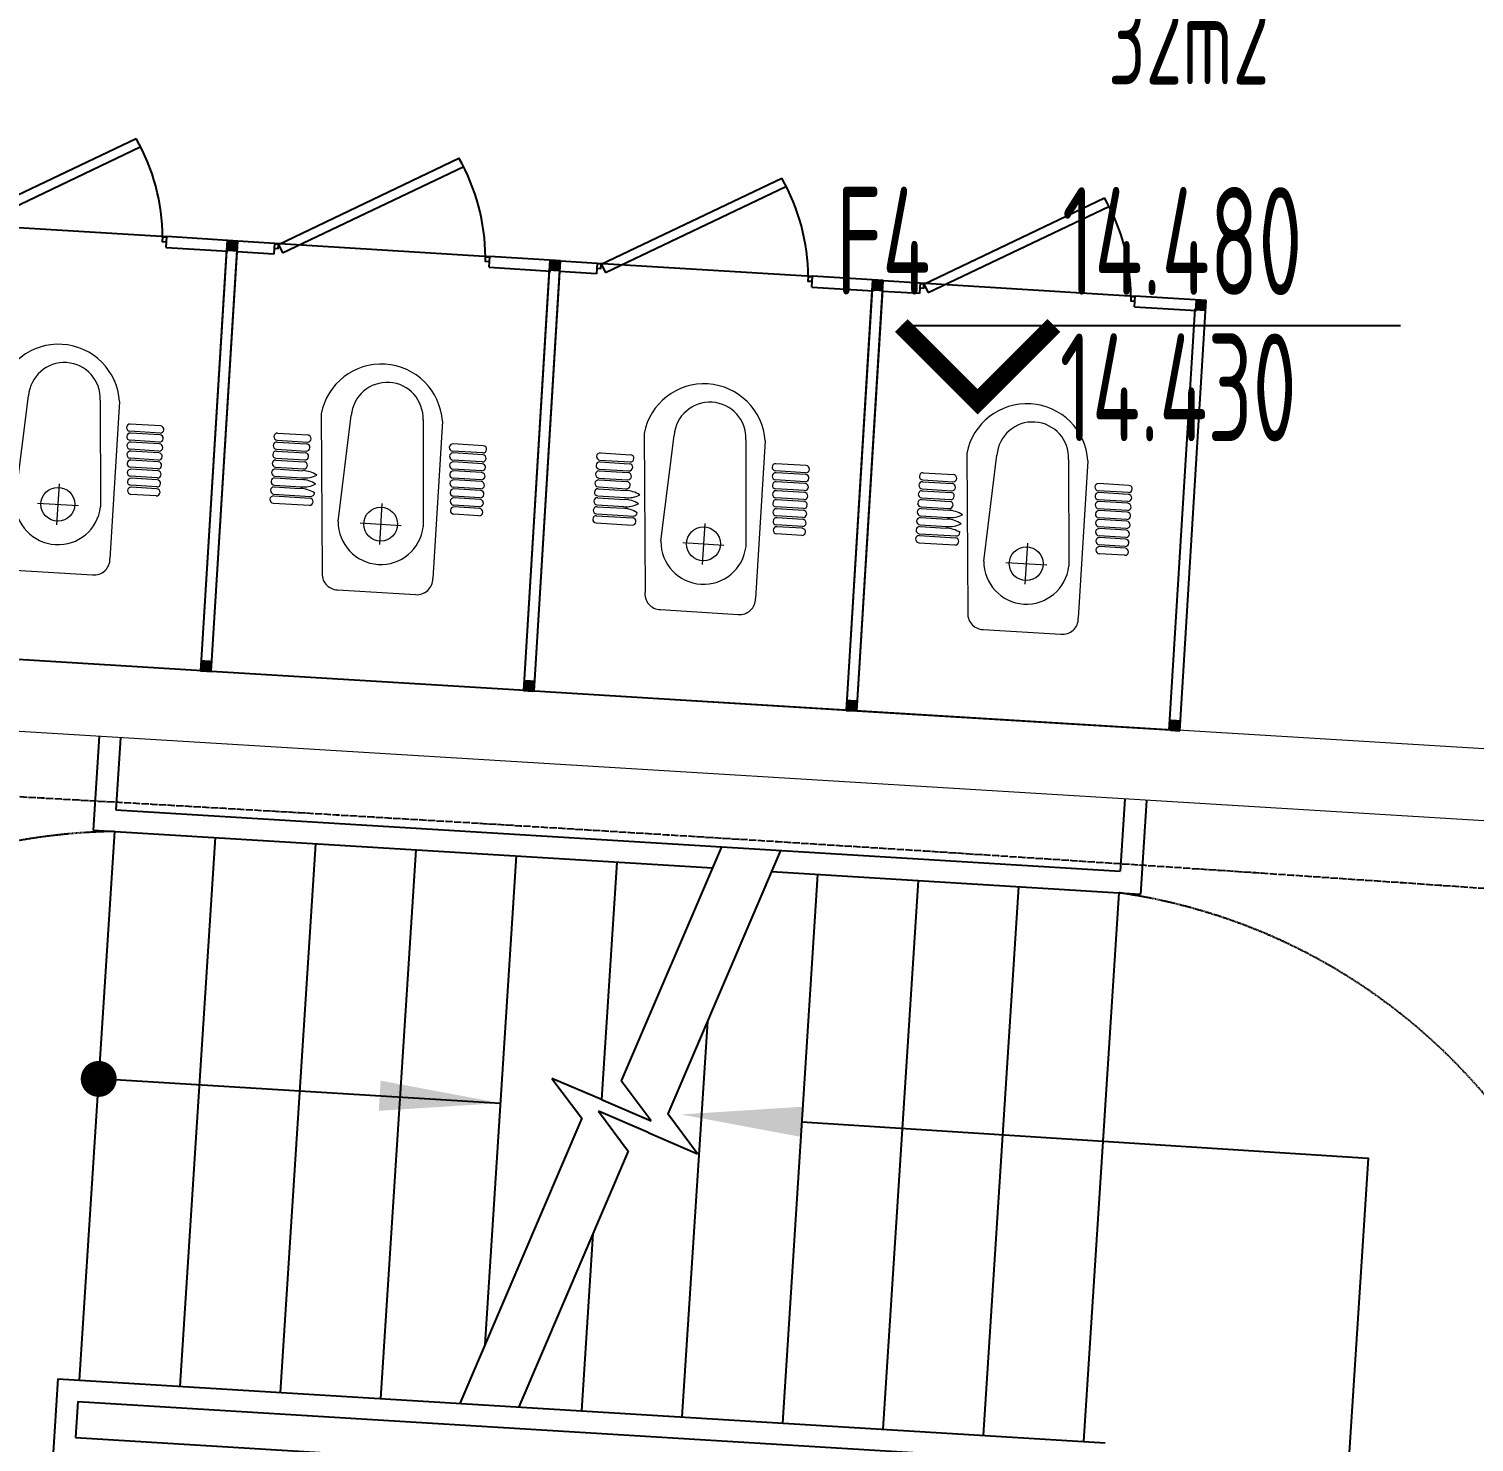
# Model space of a CAD drawing. Header units: millimetres. Extents: x 11677979 to 24947533, y -12764720 to -6308891.
# Drawn here: x 11795705 to 11799726, y -6392347 to -6388414 of the extents above; entities that cross this region are included whole.
import ezdxf
from ezdxf.enums import TextEntityAlignment as Align

# ---------------------------------------------------------------- set-up
doc = ezdxf.new("R2010")
doc.units = ezdxf.units.MM
doc.header["$LTSCALE"] = 10
for name, pattern in [('A2-RD-F4$0$AUDIT_I_130807214254-2', [0]), ('A2-RG-AXIS$0$CENTER', [2, 1.25, -0.25, 0.25, -0.25]), ('A2-RG-AXIS$0$DOTE', [2.42, 2, -0.2, 0.02, -0.2]), ('A2-RI-F4$0$A2-RD-F4$0$AUDIT_I_130807214254-2', [0]), ('A2-RI-F4$0$A2-RG-AXIS$0$CENTER', [2, 1.25, -0.25, 0.25, -0.25]), ('A2-RI-F4$0$A2-RG-AXIS$0$DOTE', [2.42, 2, -0.2, 0.02, -0.2]), ('A2-RI-F4$0$A2-RV-F4$0$HIDDEN', [0.375, 0.25, -0.125]), ('A2-RV-F4$0$HIDDEN', [0.375, 0.25, -0.125])]:
    doc.linetypes.add(name, pattern=pattern)
for name, color, linetype in [('A2-RD-F4$0$A-1-1-X-toilel$0$A-FIXT', 55, 'Continuous'), ('A2-RD-F4$0$B1-WC-FIXT', 55, 'A2-RD-F4$0$AUDIT_I_130807214254-2'), ('A2-RG-AXIS$0$A-GRID', 1, 'A2-RG-AXIS$0$CENTER'), ('A2-RI-F4$0$$2$A-SYMB', 4, 'Continuous'), ('A2-RI-F4$0$A-SYMB-AREA', 4, 'Continuous'), ('A2-RI-F4$0$A-SYMB-NAME', 4, 'Continuous'), ('A2-RI-F4$0$A2-RD-F4$0$A-1-1-X-toilel$0$A-FIXT', 55, 'Continuous'), ('A2-RI-F4$0$A2-RD-F4$0$B1-WC-FIXT', 55, 'A2-RI-F4$0$A2-RD-F4$0$AUDIT_I_130807214254-2'), ('A2-RI-F4$0$A2-RG-AXIS$0$A-GRID', 1, 'A2-RI-F4$0$A2-RG-AXIS$0$CENTER'), ('A2-RI-F4$0$A2-RV-F4$0$A-SYMB', 4, 'Continuous'), ('A2-RI-F4$0$A2-RV-F4$0$AUDIT_D_120618114340-210', 80, 'Continuous'), ('A2-RI-F4$0$A2-RV-F4$0$AUDIT_D_120618114340-341', 1, 'Continuous'), ('A2-RI-F4$0$A2-RV-F4$0$AUDIT_D_120618114340-408', 50, 'Continuous'), ('A2-RV-F4$0$A-SYMB', 4, 'Continuous'), ('A2-RV-F4$0$AUDIT_D_120618114340-210', 80, 'Continuous'), ('A2-RV-F4$0$AUDIT_D_120618114340-341', 1, 'Continuous'), ('A2-RV-F4$0$AUDIT_D_120618114340-408', 50, 'Continuous')]:
    doc.layers.add(name, color=color, linetype=linetype)
doc.layers.add('A2-RI-F4$0$A-WALL', color=7, linetype='Continuous', lineweight=5)
doc.styles.add('A2-RI-F4$0$$0$XD2008', font='hzs.shx', dxfattribs={"width": 0.7, "bigfont": 'hztxt.shx'})
doc.styles.add('A2-RI-F4$0$ECADI', font='hzs.shx', dxfattribs={"width": 0.7, "bigfont": 'hztxt.shx'})

# ---------------------------------------------------------------- blocks, each defined once
blk = doc.blocks.new('A2-RV-F4')
at = {"layer": 'A2-RV-F4$0$A-SYMB', "linetype": 'A2-RV-F4$0$HIDDEN'}
for centre, start, end in [((11795967.8, -6392292.4), 90.8589, 261.7835), ((11798502.8, -6392446.4), 270.8589, 81.7835)]:
    blk.add_arc(centre, 1645.2, start, end, dxfattribs=at)
at = {"layer": 'A2-RV-F4$0$AUDIT_D_120618114340-210'}
for p, q in [((11795900, -6390382.6), (11795883.2, -6390643.8)), ((11795959.9, -6390386.5), (11795946.9, -6390587.6)), ((11798754.7, -6390557), (11798741.7, -6390758.3)), ((11798814.6, -6390560.9), (11798797.8, -6390821.8)), ((11795946.9, -6390587.6), (11798741.7, -6390758.3)), ((11795883.2, -6390643.8), (11797606.7, -6390749.1)), ((11797771.1, -6390759.1), (11798797.8, -6390821.8)), ((11795785, -6392170.6), (11795770.9, -6392390.2)), ((11795785, -6392170.6), (11798699.6, -6392348.7)), ((11795841.1, -6392234.2), (11795834.7, -6392334)), ((11795841.1, -6392234.2), (11798635.9, -6392404.9)), ((11795834.7, -6392334), (11798629.5, -6392504.7))]:
    blk.add_line(p, q, dxfattribs=at)
at = {"layer": 'A2-RV-F4$0$AUDIT_D_120618114340-341', "extrusion": (1.87347e-08, 5.01292e-08, -1)}
for p, q in [((11797631.8, -6390690.5, 0), (11797352.9, -6391341.8, 0)), ((11797796.2, -6390700.5, 0), (11797482.3, -6391433.3, 0)), ((11797298, -6391393.7), (11797160.1, -6391334.6, 0)), ((11797160.1, -6391334.6, 0), (11797243.2, -6391445.6, 0)), ((11797435.9, -6391452.7, 0), (11797352.9, -6391341.8, 0)), ((11797298, -6391393.7), (11797435.9, -6391452.7, 0)), ((11797243.2, -6391445.6, 0), (11796903.4, -6392239, 0)), ((11797427.5, -6391485.2), (11797289.6, -6391426.2, 0)), ((11797289.6, -6391426.2, 0), (11797372.6, -6391537.1, 0)), ((11797565.4, -6391544.3, 0), (11797482.3, -6391433.3, 0)), ((11797427.5, -6391485.2), (11797565.4, -6391544.3, 0)), ((11797372.6, -6391537.1, 0), (11797067.8, -6392249, 0))]:
    blk.add_line(p, q, dxfattribs=at)
at = {"layer": 'A2-RV-F4$0$AUDIT_D_120618114340-341', "extrusion": (0, 0, -1)}
blk.add_line((11797016.7, -6391404.4, 0), (11795898.8, -6391336), dxfattribs=at)
at = {"layer": 'A2-RV-F4$0$AUDIT_D_120618114340-341', "extrusion": (0, 0, -1), "const_width": 50}
blk.add_lwpolyline([(-11795923.8, -6391337.6, -1), (-11795873.9, -6391334.5, -1)], format="xyb", close=True, dxfattribs=at)
at = {"layer": 'A2-RV-F4$0$AUDIT_D_120618114340-341'}
blk.add_lwpolyline([(11797855.2, -6391455.5), (11799431.3, -6391556.9), (11799325, -6393209.7), (11795792.9, -6392982.6)], dxfattribs=at)
at = {"layer": 'A2-RV-F4$0$AUDIT_D_120618114340-341', "extrusion": (0, 0, -1)}
for points in [[(-11796678.1, -6391424.8), (-11796683.3, -6391340.9), (-11797016.8, -6391403.4)], [(-11797857.8, -6391413.5), (-11797852.6, -6391497.5), (-11797519.1, -6391435)]]:
    blk.add_solid(points, dxfattribs=at)
at = {"layer": 'A2-RV-F4$0$AUDIT_D_120618114340-408'}
for p, q in [((11795943.1, -6390647.5), (11795844.9, -6392174.3)), ((11796222.6, -6390664.5), (11796124.4, -6392191.4)), ((11796502.1, -6390681.6), (11796403.9, -6392208.4)), ((11796781.5, -6390698.7), (11796683.4, -6392225.5)), ((11797061, -6390715.7), (11796973.6, -6392075)), ((11797340.5, -6390732.8), (11797298, -6391393.7)), ((11797899.5, -6390766.9), (11797801.3, -6392293.8)), ((11798178.9, -6390784), (11798080.8, -6392310.9)), ((11798458.4, -6390801.1), (11798360.2, -6392327.9)), ((11798737.9, -6390818.1), (11798639.7, -6392345)), ((11797592.6, -6391175.9), (11797521.8, -6392276.7)), ((11797274, -6391767.5), (11797242.3, -6392259.7))]:
    blk.add_line(p, q, dxfattribs=at)
blk = doc.blocks.new('A2-RD-F4$0$BI-W-db')
at = {"layer": 'A2-RD-F4$0$A-1-1-X-toilel$0$A-FIXT'}
for points in [[(-10400, 6726), (-10370, 6726), (-10400, 6756), (-10370, 6756)], [(-9230, 6726), (-9200, 6726), (-9230, 6756), (-9200, 6756)], [(-10400, 5826), (-10370, 5826), (-10400, 5856), (-10370, 5856)], [(-9230, 5826), (-9200, 5826), (-9230, 5856), (-9200, 5856)]]:
    blk.add_trace(points, dxfattribs=at)
at = {"layer": 'A2-RD-F4$0$B1-WC-FIXT'}
for p, q in [((-10400, 6755.9), (-10400, 6730.5)), ((-9200, 6755.9), (-10400, 6755.9)), ((-10400, 5851.4), (-10400, 6755.9)), ((-10400, 6726), (-9225.4, 6726)), ((-9230, 6623.5), (-9230, 6726)), ((-9200, 6755.9), (-9200, 6730.5)), ((-9200, 6726), (-9200, 6623.5)), ((-9200, 6623.5), (-9230, 6623.5)), ((-9202.6, 6612.6), (-9225.3, 6599.5)), ((-9225.3, 6599.5), (-8955.3, 6112.6)), ((-9202.6, 6612.6), (-8932.6, 6125.7)), ((-9230, 6023.5), (-9230, 5851.4)), ((-9230, 6023.5), (-9200, 6023.5)), ((-9200, 5826), (-9200, 6023.5)), ((-9225.4, 5856), (-10400, 5856)), ((-10400, 5851.4), (-10400, 5826)), ((-10400, 5826), (-10400, 5851.4)), ((-10400, 5826), (-9200, 5826))]:
    blk.add_line(p, q, dxfattribs=at)
at = {"layer": 'A2-RD-F4$0$B1-WC-FIXT', "color": 3}
blk.add_line((-9200, 6623.5), (-9200, 6023.5), dxfattribs=at)
at = {"layer": 'A2-RD-F4$0$B1-WC-FIXT', "lineweight": 13}
for p, q in [((-9911.9, 6592.4), (-9911.9, 6592.4)), ((-9901.9, 6582.4), (-9901.9, 6482)), ((-9896.9, 6582.4), (-9896.9, 6480.1)), ((-9886.9, 6592.4), (-9886.9, 6592.4)), ((-9876.9, 6582.4), (-9876.9, 6510)), ((-9871.9, 6582.4), (-9871.9, 6508)), ((-9861.9, 6592.4), (-9861.9, 6592.4)), ((-9851.9, 6582.4), (-9851.9, 6508)), ((-9846.9, 6582.4), (-9846.9, 6506.1)), ((-9836.9, 6592.4), (-9836.9, 6592.4)), ((-9826.9, 6582.4), (-9826.9, 6506.1)), ((-9821.9, 6582.4), (-9821.9, 6504.1)), ((-9811.9, 6592.4), (-9811.9, 6592.4)), ((-9801.9, 6582.4), (-9801.9, 6504.1)), ((-9796.9, 6582.4), (-9796.9, 6502.2)), ((-9786.9, 6592.4), (-9786.9, 6592.4)), ((-9776.9, 6582.4), (-9776.9, 6502.2)), ((-9771.9, 6582.4), (-9771.9, 6500.3)), ((-9761.9, 6592.4), (-9761.9, 6592.4)), ((-9751.9, 6582.4), (-9751.9, 6500.3)), ((-9746.9, 6582.4), (-9746.9, 6498.3)), ((-9736.9, 6592.4), (-9736.9, 6592.4)), ((-9726.9, 6582.4), (-9726.9, 6498.3)), ((-9811.9, 6494.1), (-9811.9, 6494.1)), ((-9786.9, 6492.2), (-9786.9, 6492.2)), ((-9761.9, 6490.3), (-9761.9, 6490.3)), ((-9736.9, 6488.3), (-9736.9, 6488.3)), ((-9665.6, 6464.5), (-10104.5, 6434.6)), ((-9911.9, 6472), (-9911.9, 6472)), ((-9886.9, 6472), (-9886.9, 6472)), ((-9886.9, 6470.1), (-9886.9, 6470.1)), ((-9861.9, 6472), (-9861.9, 6472)), ((-9861.9, 6468.1), (-9861.9, 6468.1)), ((-9836.9, 6466.2), (-9836.9, 6466.2)), ((-9962, 6399.4), (-9665.6, 6380.7)), ((-10152, 6389.2), (-10152, 6172.3)), ((-9962, 6337.9), (-9962, 6223.6)), ((-9904.8, 6280.7), (-10019.1, 6280.7)), ((-9665.6, 6180.7), (-9962, 6162.1)), ((-9665.6, 6126.8), (-10104.5, 6126.8)), ((-9921.9, 6009), (-9921.9, 6079.5)), ((-9921.9, 6009), (-9921.9, 6079.5)), ((-9911.9, 6089.5), (-9911.9, 6089.5)), ((-9911.9, 6089.5), (-9911.9, 6089.5)), ((-9901.9, 6009), (-9901.9, 6079.5)), ((-9901.9, 6009), (-9901.9, 6079.5)), ((-9896.9, 6009), (-9896.9, 6081.4)), ((-9896.9, 6009), (-9896.9, 6081.4)), ((-9886.9, 6091.4), (-9886.9, 6091.4)), ((-9886.9, 6091.4), (-9886.9, 6091.4)), ((-9886.9, 6089.5), (-9886.9, 6089.5)), ((-9886.9, 6089.5), (-9886.9, 6089.5)), ((-9876.9, 6009), (-9876.9, 6081.4)), ((-9876.9, 6009), (-9876.9, 6081.4)), ((-9871.9, 6009), (-9871.9, 6083.4)), ((-9871.9, 6009), (-9871.9, 6083.4)), ((-9861.9, 6093.4), (-9861.9, 6093.4)), ((-9861.9, 6093.4), (-9861.9, 6093.4)), ((-9861.9, 6089.5), (-9861.9, 6089.5)), ((-9861.9, 6089.5), (-9861.9, 6089.5)), ((-9851.9, 6009), (-9851.9, 6083.4)), ((-9851.9, 6009), (-9851.9, 6083.4)), ((-9846.9, 6009), (-9846.9, 6085.3)), ((-9846.9, 6009), (-9846.9, 6085.3)), ((-9836.9, 6095.3), (-9836.9, 6095.3)), ((-9836.9, 6095.3), (-9836.9, 6095.3)), ((-9826.9, 6009), (-9826.9, 6085.3)), ((-9826.9, 6009), (-9826.9, 6085.3)), ((-9821.9, 6009), (-9821.9, 6087.3)), ((-9821.9, 6009), (-9821.9, 6087.3)), ((-9811.9, 6097.3), (-9811.9, 6097.3)), ((-9811.9, 6097.3), (-9811.9, 6097.3)), ((-9801.9, 6009), (-9801.9, 6087.3)), ((-9801.9, 6009), (-9801.9, 6087.3)), ((-9796.9, 6009), (-9796.9, 6089.2)), ((-9796.9, 6009), (-9796.9, 6089.2)), ((-9786.9, 6099.2), (-9786.9, 6099.2)), ((-9786.9, 6099.2), (-9786.9, 6099.2)), ((-9776.9, 6009), (-9776.9, 6089.2)), ((-9776.9, 6009), (-9776.9, 6089.2)), ((-9771.9, 6009), (-9771.9, 6091.1)), ((-9771.9, 6009), (-9771.9, 6091.1)), ((-9761.9, 6101.1), (-9761.9, 6101.1)), ((-9761.9, 6101.1), (-9761.9, 6101.1)), ((-9751.9, 6009), (-9751.9, 6091.1)), ((-9751.9, 6009), (-9751.9, 6091.1)), ((-9746.9, 6009), (-9746.9, 6093.1)), ((-9746.9, 6009), (-9746.9, 6093.1)), ((-9736.9, 6103.1), (-9736.9, 6103.1)), ((-9736.9, 6103.1), (-9736.9, 6103.1)), ((-9726.9, 6009), (-9726.9, 6093.1)), ((-9726.9, 6009), (-9726.9, 6093.1)), ((-9911.9, 5999), (-9911.9, 5999)), ((-9911.9, 5999), (-9911.9, 5999)), ((-9886.9, 5999), (-9886.9, 5999)), ((-9886.9, 5999), (-9886.9, 5999)), ((-9861.9, 5999), (-9861.9, 5999)), ((-9861.9, 5999), (-9861.9, 5999)), ((-9836.9, 5999), (-9836.9, 5999)), ((-9836.9, 5999), (-9836.9, 5999)), ((-9811.9, 5999), (-9811.9, 5999)), ((-9811.9, 5999), (-9811.9, 5999)), ((-9786.9, 5999), (-9786.9, 5999)), ((-9786.9, 5999), (-9786.9, 5999)), ((-9761.9, 5999), (-9761.9, 5999)), ((-9761.9, 5999), (-9761.9, 5999)), ((-9736.9, 5999), (-9736.9, 5999)), ((-9736.9, 5999), (-9736.9, 5999))]:
    blk.add_line(p, q, dxfattribs=at)
at = {"layer": 'A2-RD-F4$0$B1-WC-FIXT'}
for points in [[(-9214.1, 6623.4), (-9214.1, 6612.6), (-9202.6, 6612.6), (-9202.6, 6623.4)], [(-9202.6, 6023.5), (-9202.6, 6035.5), (-9214.1, 6035.5), (-9214.1, 6023.5)]]:
    blk.add_lwpolyline(points, dxfattribs=at)
at = {"layer": 'A2-RD-F4$0$B1-WC-FIXT', "lineweight": 13}
blk.add_lwpolyline([(-9921.9, 6582.4), (-9921.9, 6482)], dxfattribs=at)
blk.add_circle((-9962, 6280.7), 47.1, dxfattribs=at)
for centre, radius, start, end in [((-9911.9, 6582.4), 10, 90, 180), ((-9911.9, 6582.4), 10, 0, 90), ((-9886.9, 6582.4), 10, 90, 180), ((-9886.9, 6582.4), 10, 0, 90), ((-9861.9, 6582.4), 10, 90, 180), ((-9861.9, 6582.4), 10, 0, 90), ((-9836.9, 6582.4), 10, 90, 180), ((-9836.9, 6582.4), 10, 0, 90), ((-9811.9, 6582.4), 10, 90, 180), ((-9811.9, 6582.4), 10, 0, 90), ((-9786.9, 6582.4), 10, 90, 180), ((-9786.9, 6582.4), 10, 0, 90), ((-9761.9, 6582.4), 10, 90, 180), ((-9761.9, 6582.4), 10, 0, 90), ((-9736.9, 6582.4), 10, 90, 180), ((-9736.9, 6582.4), 10, 0, 90), ((-9911.9, 6482), 10, 180, 270), ((-9911.9, 6482), 10, 270, 0), ((-9886.9, 6480.1), 10, 180, 270), ((-9950.5, 6507.2), 73.7, 329.719, 2.1386), ((-9798.3, 6505.3), 73.7, 177.8589, 210.2789), ((-9925.5, 6505.3), 73.7, 329.719, 2.1386), ((-9773.3, 6503.3), 73.7, 177.8589, 210.2789), ((-9900.5, 6503.3), 73.7, 329.719, 2.1386), ((-9811.9, 6504.1), 10, 180, 270), ((-9811.9, 6504.1), 10, 270, 0), ((-9786.9, 6502.2), 10, 180, 270), ((-9786.9, 6502.2), 10, 270, 0), ((-9761.9, 6500.3), 10, 180, 270), ((-9761.9, 6500.3), 10, 270, 0), ((-9736.9, 6498.3), 10, 180, 270), ((-9736.9, 6498.3), 10, 270, 0), ((-9687.2, 6295.7), 170.2, 277.271, 82.7287), ((-10108.2, 6391), 43.8, 85.1451, 182.4127), ((-9955.6, 6280.7), 118.8, 93.0487, 266.9513), ((-9667, 6280.7), 100, 270.775, 89.225), ((-10108.2, 6170.4), 43.8, 177.5873, 274.8549), ((-9911.9, 6079.5), 10, 90, 180), ((-9911.9, 6079.5), 10, 90, 180), ((-9911.9, 6079.5), 10, 0, 90), ((-9911.9, 6079.5), 10, 0, 90), ((-9886.9, 6081.4), 10, 90, 180), ((-9886.9, 6081.4), 10, 90, 180), ((-9886.9, 6081.4), 10, 0, 90), ((-9886.9, 6081.4), 10, 0, 90), ((-9861.9, 6083.4), 10, 90, 180), ((-9861.9, 6083.4), 10, 90, 180), ((-9861.9, 6083.4), 10, 0, 90), ((-9861.9, 6083.4), 10, 0, 90), ((-9836.9, 6085.3), 10, 90, 180), ((-9836.9, 6085.3), 10, 90, 180), ((-9836.9, 6085.3), 10, 0, 90), ((-9836.9, 6085.3), 10, 0, 90), ((-9811.9, 6087.3), 10, 90, 180), ((-9811.9, 6087.3), 10, 90, 180), ((-9811.9, 6087.3), 10, 0, 90), ((-9811.9, 6087.3), 10, 0, 90), ((-9786.9, 6089.2), 10, 90, 180), ((-9786.9, 6089.2), 10, 90, 180), ((-9786.9, 6089.2), 10, 0, 90), ((-9786.9, 6089.2), 10, 0, 90), ((-9761.9, 6091.1), 10, 90, 180), ((-9761.9, 6091.1), 10, 90, 180), ((-9761.9, 6091.1), 10, 0, 90), ((-9761.9, 6091.1), 10, 0, 90), ((-9736.9, 6093.1), 10, 90, 180), ((-9736.9, 6093.1), 10, 90, 180), ((-9736.9, 6093.1), 10, 0, 90), ((-9736.9, 6093.1), 10, 0, 90), ((-9911.9, 6009), 10, 180, 270), ((-9911.9, 6009), 10, 180, 270), ((-9911.9, 6009), 10, 270, 0), ((-9911.9, 6009), 10, 270, 0), ((-9886.9, 6009), 10, 180, 270), ((-9886.9, 6009), 10, 180, 270), ((-9886.9, 6009), 10, 270, 0), ((-9886.9, 6009), 10, 270, 0), ((-9861.9, 6009), 10, 180, 270), ((-9861.9, 6009), 10, 180, 270), ((-9861.9, 6009), 10, 270, 0), ((-9861.9, 6009), 10, 270, 0), ((-9836.9, 6009), 10, 180, 270), ((-9836.9, 6009), 10, 180, 270), ((-9836.9, 6009), 10, 270, 0), ((-9836.9, 6009), 10, 270, 0), ((-9811.9, 6009), 10, 180, 270), ((-9811.9, 6009), 10, 180, 270), ((-9811.9, 6009), 10, 270, 0), ((-9811.9, 6009), 10, 270, 0), ((-9786.9, 6009), 10, 180, 270), ((-9786.9, 6009), 10, 180, 270), ((-9786.9, 6009), 10, 270, 0), ((-9786.9, 6009), 10, 270, 0), ((-9761.9, 6009), 10, 180, 270), ((-9761.9, 6009), 10, 180, 270), ((-9761.9, 6009), 10, 270, 0), ((-9761.9, 6009), 10, 270, 0), ((-9736.9, 6009), 10, 180, 270), ((-9736.9, 6009), 10, 180, 270), ((-9736.9, 6009), 10, 270, 0), ((-9736.9, 6009), 10, 270, 0)]:
    blk.add_arc(centre, radius, start, end, dxfattribs=at)
at = {"layer": 'A2-RD-F4$0$B1-WC-FIXT'}
blk.add_arc((-9239.4, 6594), 559.9, 273.7719, 303.231, dxfattribs=at)
blk = doc.blocks.new('A2-RD-F4')
at = {"layer": 'A2-RD-F4$0$A-1-1-X-toilel$0$A-FIXT', "rotation": 86.48708378773983}
for p in [(11802664.5, -6380178.5), (11803562.8, -6380233.6), (11804461.1, -6380288.7), (11805359.4, -6380343.9)]:
    blk.add_blockref('A2-RD-F4$0$BI-W-db', p, dxfattribs=at)
blk = doc.blocks.new('A2-RG-AXIS')
at = {"layer": 'A2-RG-AXIS$0$A-GRID', "linetype": 'A2-RG-AXIS$0$DOTE'}
for radius in [313400, 308700, 304100]:
    blk.add_arc((11778730.7, -6694178.7), radius, 75.589285, 95.407644, dxfattribs=at)
blk = doc.blocks.new('A2-RI-F4$0$5erhfh')
at = {"layer": 'A2-RI-F4$0$A-SYMB-AREA', "style": 'A2-RI-F4$0$ECADI', "width": 0.7}
blk.add_attdef('340M2', text='', height=2.5, dxfattribs=at).set_placement((0, 1.25), align=Align.MIDDLE_LEFT)
at = {"layer": 'A2-RI-F4$0$A-SYMB-NAME', "style": 'A2-RI-F4$0$ECADI', "width": 0.7}
blk.add_attdef('CHINESENAME', (-12.292, 3.087), '', height=4.5, dxfattribs=at)
blk = doc.blocks.new('A2-RI-F4$0$A2-RD-F4$0$BI-W-db')
at = {"layer": 'A2-RI-F4$0$A2-RD-F4$0$A-1-1-X-toilel$0$A-FIXT'}
for points in [[(-10400, 6726), (-10370, 6726), (-10400, 6756), (-10370, 6756)], [(-9230, 6726), (-9200, 6726), (-9230, 6756), (-9200, 6756)], [(-10400, 5826), (-10370, 5826), (-10400, 5856), (-10370, 5856)], [(-9230, 5826), (-9200, 5826), (-9230, 5856), (-9200, 5856)]]:
    blk.add_trace(points, dxfattribs=at)
at = {"layer": 'A2-RI-F4$0$A2-RD-F4$0$B1-WC-FIXT'}
for p, q in [((-10400, 6755.9), (-10400, 6730.5)), ((-9200, 6755.9), (-10400, 6755.9)), ((-10400, 5851.4), (-10400, 6755.9)), ((-10400, 6726), (-9225.4, 6726)), ((-9230, 6623.5), (-9230, 6726)), ((-9200, 6755.9), (-9200, 6730.5)), ((-9200, 6726), (-9200, 6623.5)), ((-9200, 6623.5), (-9230, 6623.5)), ((-9202.6, 6612.6), (-9225.3, 6599.5)), ((-9225.3, 6599.5), (-8955.3, 6112.6)), ((-9202.6, 6612.6), (-8932.6, 6125.7)), ((-9230, 6023.5), (-9230, 5851.4)), ((-9230, 6023.5), (-9200, 6023.5)), ((-9200, 5826), (-9200, 6023.5)), ((-9225.4, 5856), (-10400, 5856)), ((-10400, 5851.4), (-10400, 5826)), ((-10400, 5826), (-10400, 5851.4)), ((-10400, 5826), (-9200, 5826))]:
    blk.add_line(p, q, dxfattribs=at)
at = {"layer": 'A2-RI-F4$0$A2-RD-F4$0$B1-WC-FIXT', "color": 3}
blk.add_line((-9200, 6623.5), (-9200, 6023.5), dxfattribs=at)
at = {"layer": 'A2-RI-F4$0$A2-RD-F4$0$B1-WC-FIXT', "lineweight": 13}
for p, q in [((-9911.9, 6592.4), (-9911.9, 6592.4)), ((-9901.9, 6582.4), (-9901.9, 6482)), ((-9896.9, 6582.4), (-9896.9, 6480.1)), ((-9886.9, 6592.4), (-9886.9, 6592.4)), ((-9876.9, 6582.4), (-9876.9, 6510)), ((-9871.9, 6582.4), (-9871.9, 6508)), ((-9861.9, 6592.4), (-9861.9, 6592.4)), ((-9851.9, 6582.4), (-9851.9, 6508)), ((-9846.9, 6582.4), (-9846.9, 6506.1)), ((-9836.9, 6592.4), (-9836.9, 6592.4)), ((-9826.9, 6582.4), (-9826.9, 6506.1)), ((-9821.9, 6582.4), (-9821.9, 6504.1)), ((-9811.9, 6592.4), (-9811.9, 6592.4)), ((-9801.9, 6582.4), (-9801.9, 6504.1)), ((-9796.9, 6582.4), (-9796.9, 6502.2)), ((-9786.9, 6592.4), (-9786.9, 6592.4)), ((-9776.9, 6582.4), (-9776.9, 6502.2)), ((-9771.9, 6582.4), (-9771.9, 6500.3)), ((-9761.9, 6592.4), (-9761.9, 6592.4)), ((-9751.9, 6582.4), (-9751.9, 6500.3)), ((-9746.9, 6582.4), (-9746.9, 6498.3)), ((-9736.9, 6592.4), (-9736.9, 6592.4)), ((-9726.9, 6582.4), (-9726.9, 6498.3)), ((-9811.9, 6494.1), (-9811.9, 6494.1)), ((-9786.9, 6492.2), (-9786.9, 6492.2)), ((-9761.9, 6490.3), (-9761.9, 6490.3)), ((-9736.9, 6488.3), (-9736.9, 6488.3)), ((-9665.6, 6464.5), (-10104.5, 6434.6)), ((-9911.9, 6472), (-9911.9, 6472)), ((-9886.9, 6472), (-9886.9, 6472)), ((-9886.9, 6470.1), (-9886.9, 6470.1)), ((-9861.9, 6472), (-9861.9, 6472)), ((-9861.9, 6468.1), (-9861.9, 6468.1)), ((-9836.9, 6466.2), (-9836.9, 6466.2)), ((-9962, 6399.4), (-9665.6, 6380.7)), ((-10152, 6389.2), (-10152, 6172.3)), ((-9962, 6337.9), (-9962, 6223.6)), ((-9904.8, 6280.7), (-10019.1, 6280.7)), ((-9665.6, 6180.7), (-9962, 6162.1)), ((-9665.6, 6126.8), (-10104.5, 6126.8)), ((-9921.9, 6009), (-9921.9, 6079.5)), ((-9921.9, 6009), (-9921.9, 6079.5)), ((-9911.9, 6089.5), (-9911.9, 6089.5)), ((-9911.9, 6089.5), (-9911.9, 6089.5)), ((-9901.9, 6009), (-9901.9, 6079.5)), ((-9901.9, 6009), (-9901.9, 6079.5)), ((-9896.9, 6009), (-9896.9, 6081.4)), ((-9896.9, 6009), (-9896.9, 6081.4)), ((-9886.9, 6091.4), (-9886.9, 6091.4)), ((-9886.9, 6091.4), (-9886.9, 6091.4)), ((-9886.9, 6089.5), (-9886.9, 6089.5)), ((-9886.9, 6089.5), (-9886.9, 6089.5)), ((-9876.9, 6009), (-9876.9, 6081.4)), ((-9876.9, 6009), (-9876.9, 6081.4)), ((-9871.9, 6009), (-9871.9, 6083.4)), ((-9871.9, 6009), (-9871.9, 6083.4)), ((-9861.9, 6093.4), (-9861.9, 6093.4)), ((-9861.9, 6093.4), (-9861.9, 6093.4)), ((-9861.9, 6089.5), (-9861.9, 6089.5)), ((-9861.9, 6089.5), (-9861.9, 6089.5)), ((-9851.9, 6009), (-9851.9, 6083.4)), ((-9851.9, 6009), (-9851.9, 6083.4)), ((-9846.9, 6009), (-9846.9, 6085.3)), ((-9846.9, 6009), (-9846.9, 6085.3)), ((-9836.9, 6095.3), (-9836.9, 6095.3)), ((-9836.9, 6095.3), (-9836.9, 6095.3)), ((-9826.9, 6009), (-9826.9, 6085.3)), ((-9826.9, 6009), (-9826.9, 6085.3)), ((-9821.9, 6009), (-9821.9, 6087.3)), ((-9821.9, 6009), (-9821.9, 6087.3)), ((-9811.9, 6097.3), (-9811.9, 6097.3)), ((-9811.9, 6097.3), (-9811.9, 6097.3)), ((-9801.9, 6009), (-9801.9, 6087.3)), ((-9801.9, 6009), (-9801.9, 6087.3)), ((-9796.9, 6009), (-9796.9, 6089.2)), ((-9796.9, 6009), (-9796.9, 6089.2)), ((-9786.9, 6099.2), (-9786.9, 6099.2)), ((-9786.9, 6099.2), (-9786.9, 6099.2)), ((-9776.9, 6009), (-9776.9, 6089.2)), ((-9776.9, 6009), (-9776.9, 6089.2)), ((-9771.9, 6009), (-9771.9, 6091.1)), ((-9771.9, 6009), (-9771.9, 6091.1)), ((-9761.9, 6101.1), (-9761.9, 6101.1)), ((-9761.9, 6101.1), (-9761.9, 6101.1)), ((-9751.9, 6009), (-9751.9, 6091.1)), ((-9751.9, 6009), (-9751.9, 6091.1)), ((-9746.9, 6009), (-9746.9, 6093.1)), ((-9746.9, 6009), (-9746.9, 6093.1)), ((-9736.9, 6103.1), (-9736.9, 6103.1)), ((-9736.9, 6103.1), (-9736.9, 6103.1)), ((-9726.9, 6009), (-9726.9, 6093.1)), ((-9726.9, 6009), (-9726.9, 6093.1)), ((-9911.9, 5999), (-9911.9, 5999)), ((-9911.9, 5999), (-9911.9, 5999)), ((-9886.9, 5999), (-9886.9, 5999)), ((-9886.9, 5999), (-9886.9, 5999)), ((-9861.9, 5999), (-9861.9, 5999)), ((-9861.9, 5999), (-9861.9, 5999)), ((-9836.9, 5999), (-9836.9, 5999)), ((-9836.9, 5999), (-9836.9, 5999)), ((-9811.9, 5999), (-9811.9, 5999)), ((-9811.9, 5999), (-9811.9, 5999)), ((-9786.9, 5999), (-9786.9, 5999)), ((-9786.9, 5999), (-9786.9, 5999)), ((-9761.9, 5999), (-9761.9, 5999)), ((-9761.9, 5999), (-9761.9, 5999)), ((-9736.9, 5999), (-9736.9, 5999)), ((-9736.9, 5999), (-9736.9, 5999))]:
    blk.add_line(p, q, dxfattribs=at)
at = {"layer": 'A2-RI-F4$0$A2-RD-F4$0$B1-WC-FIXT'}
for points in [[(-9214.1, 6623.4), (-9214.1, 6612.6), (-9202.6, 6612.6), (-9202.6, 6623.4)], [(-9202.6, 6023.5), (-9202.6, 6035.5), (-9214.1, 6035.5), (-9214.1, 6023.5)]]:
    blk.add_lwpolyline(points, dxfattribs=at)
at = {"layer": 'A2-RI-F4$0$A2-RD-F4$0$B1-WC-FIXT', "lineweight": 13}
blk.add_lwpolyline([(-9921.9, 6582.4), (-9921.9, 6482)], dxfattribs=at)
blk.add_circle((-9962, 6280.7), 47.1, dxfattribs=at)
for centre, radius, start, end in [((-9911.9, 6582.4), 10, 90, 180), ((-9911.9, 6582.4), 10, 0, 90), ((-9886.9, 6582.4), 10, 90, 180), ((-9886.9, 6582.4), 10, 0, 90), ((-9861.9, 6582.4), 10, 90, 180), ((-9861.9, 6582.4), 10, 0, 90), ((-9836.9, 6582.4), 10, 90, 180), ((-9836.9, 6582.4), 10, 0, 90), ((-9811.9, 6582.4), 10, 90, 180), ((-9811.9, 6582.4), 10, 0, 90), ((-9786.9, 6582.4), 10, 90, 180), ((-9786.9, 6582.4), 10, 0, 90), ((-9761.9, 6582.4), 10, 90, 180), ((-9761.9, 6582.4), 10, 0, 90), ((-9736.9, 6582.4), 10, 90, 180), ((-9736.9, 6582.4), 10, 0, 90), ((-9911.9, 6482), 10, 180, 270), ((-9911.9, 6482), 10, 270, 0), ((-9886.9, 6480.1), 10, 180, 270), ((-9950.5, 6507.2), 73.7, 329.719, 2.1386), ((-9798.3, 6505.3), 73.7, 177.8589, 210.2789), ((-9925.5, 6505.3), 73.7, 329.719, 2.1386), ((-9773.3, 6503.3), 73.7, 177.8589, 210.2789), ((-9900.5, 6503.3), 73.7, 329.719, 2.1386), ((-9811.9, 6504.1), 10, 180, 270), ((-9811.9, 6504.1), 10, 270, 0), ((-9786.9, 6502.2), 10, 180, 270), ((-9786.9, 6502.2), 10, 270, 0), ((-9761.9, 6500.3), 10, 180, 270), ((-9761.9, 6500.3), 10, 270, 0), ((-9736.9, 6498.3), 10, 180, 270), ((-9736.9, 6498.3), 10, 270, 0), ((-9687.2, 6295.7), 170.2, 277.271, 82.7287), ((-10108.2, 6391), 43.8, 85.1451, 182.4127), ((-9955.6, 6280.7), 118.8, 93.0487, 266.9513), ((-9667, 6280.7), 100, 270.775, 89.225), ((-10108.2, 6170.4), 43.8, 177.5873, 274.8549), ((-9911.9, 6079.5), 10, 90, 180), ((-9911.9, 6079.5), 10, 90, 180), ((-9911.9, 6079.5), 10, 0, 90), ((-9911.9, 6079.5), 10, 0, 90), ((-9886.9, 6081.4), 10, 90, 180), ((-9886.9, 6081.4), 10, 90, 180), ((-9886.9, 6081.4), 10, 0, 90), ((-9886.9, 6081.4), 10, 0, 90), ((-9861.9, 6083.4), 10, 90, 180), ((-9861.9, 6083.4), 10, 90, 180), ((-9861.9, 6083.4), 10, 0, 90), ((-9861.9, 6083.4), 10, 0, 90), ((-9836.9, 6085.3), 10, 90, 180), ((-9836.9, 6085.3), 10, 90, 180), ((-9836.9, 6085.3), 10, 0, 90), ((-9836.9, 6085.3), 10, 0, 90), ((-9811.9, 6087.3), 10, 90, 180), ((-9811.9, 6087.3), 10, 90, 180), ((-9811.9, 6087.3), 10, 0, 90), ((-9811.9, 6087.3), 10, 0, 90), ((-9786.9, 6089.2), 10, 90, 180), ((-9786.9, 6089.2), 10, 90, 180), ((-9786.9, 6089.2), 10, 0, 90), ((-9786.9, 6089.2), 10, 0, 90), ((-9761.9, 6091.1), 10, 90, 180), ((-9761.9, 6091.1), 10, 90, 180), ((-9761.9, 6091.1), 10, 0, 90), ((-9761.9, 6091.1), 10, 0, 90), ((-9736.9, 6093.1), 10, 90, 180), ((-9736.9, 6093.1), 10, 90, 180), ((-9736.9, 6093.1), 10, 0, 90), ((-9736.9, 6093.1), 10, 0, 90), ((-9911.9, 6009), 10, 180, 270), ((-9911.9, 6009), 10, 180, 270), ((-9911.9, 6009), 10, 270, 0), ((-9911.9, 6009), 10, 270, 0), ((-9886.9, 6009), 10, 180, 270), ((-9886.9, 6009), 10, 180, 270), ((-9886.9, 6009), 10, 270, 0), ((-9886.9, 6009), 10, 270, 0), ((-9861.9, 6009), 10, 180, 270), ((-9861.9, 6009), 10, 180, 270), ((-9861.9, 6009), 10, 270, 0), ((-9861.9, 6009), 10, 270, 0), ((-9836.9, 6009), 10, 180, 270), ((-9836.9, 6009), 10, 180, 270), ((-9836.9, 6009), 10, 270, 0), ((-9836.9, 6009), 10, 270, 0), ((-9811.9, 6009), 10, 180, 270), ((-9811.9, 6009), 10, 180, 270), ((-9811.9, 6009), 10, 270, 0), ((-9811.9, 6009), 10, 270, 0), ((-9786.9, 6009), 10, 180, 270), ((-9786.9, 6009), 10, 180, 270), ((-9786.9, 6009), 10, 270, 0), ((-9786.9, 6009), 10, 270, 0), ((-9761.9, 6009), 10, 180, 270), ((-9761.9, 6009), 10, 180, 270), ((-9761.9, 6009), 10, 270, 0), ((-9761.9, 6009), 10, 270, 0), ((-9736.9, 6009), 10, 180, 270), ((-9736.9, 6009), 10, 180, 270), ((-9736.9, 6009), 10, 270, 0), ((-9736.9, 6009), 10, 270, 0)]:
    blk.add_arc(centre, radius, start, end, dxfattribs=at)
at = {"layer": 'A2-RI-F4$0$A2-RD-F4$0$B1-WC-FIXT'}
blk.add_arc((-9239.4, 6594), 559.9, 273.7719, 303.231, dxfattribs=at)
blk = doc.blocks.new('A2-RI-F4$0$A2-RD-F4')
at = {"layer": 'A2-RI-F4$0$A2-RD-F4$0$A-1-1-X-toilel$0$A-FIXT', "rotation": 86.48708378773983}
for p in [(11802664.5, -6380178.5), (11803562.8, -6380233.6), (11804461.1, -6380288.7), (11805359.4, -6380343.9)]:
    blk.add_blockref('A2-RI-F4$0$A2-RD-F4$0$BI-W-db', p, dxfattribs=at)
blk = doc.blocks.new('A2-RI-F4$0$A2-RG-AXIS')
at = {"layer": 'A2-RI-F4$0$A2-RG-AXIS$0$A-GRID', "linetype": 'A2-RI-F4$0$A2-RG-AXIS$0$DOTE'}
for radius in [313400, 308700, 304100]:
    blk.add_arc((11778730.7, -6694178.7), radius, 75.589285, 95.407644, dxfattribs=at)
blk = doc.blocks.new('A2-RI-F4$0$A2-RV-F4')
at = {"layer": 'A2-RI-F4$0$A2-RV-F4$0$A-SYMB', "linetype": 'A2-RI-F4$0$A2-RV-F4$0$HIDDEN'}
for centre, start, end in [((11795967.8, -6392292.4), 90.8589, 261.7835), ((11798502.8, -6392446.4), 270.8589, 81.7835)]:
    blk.add_arc(centre, 1645.2, start, end, dxfattribs=at)
at = {"layer": 'A2-RI-F4$0$A2-RV-F4$0$AUDIT_D_120618114340-210'}
for p, q in [((11795900, -6390382.6), (11795883.2, -6390643.8)), ((11795959.9, -6390386.5), (11795946.9, -6390587.6)), ((11798754.7, -6390557), (11798741.7, -6390758.3)), ((11798814.6, -6390560.9), (11798797.8, -6390821.8)), ((11795946.9, -6390587.6), (11798741.7, -6390758.3)), ((11795883.2, -6390643.8), (11797606.7, -6390749.1)), ((11797771.1, -6390759.1), (11798797.8, -6390821.8)), ((11795785, -6392170.6), (11795770.9, -6392390.2)), ((11795785, -6392170.6), (11798699.6, -6392348.7)), ((11795841.1, -6392234.2), (11795834.7, -6392334)), ((11795841.1, -6392234.2), (11798635.9, -6392404.9)), ((11795834.7, -6392334), (11798629.5, -6392504.7))]:
    blk.add_line(p, q, dxfattribs=at)
at = {"layer": 'A2-RI-F4$0$A2-RV-F4$0$AUDIT_D_120618114340-341', "extrusion": (1.87347e-08, 5.01292e-08, -1)}
for p, q in [((11797631.8, -6390690.5, 0), (11797352.9, -6391341.8, 0)), ((11797796.2, -6390700.5, 0), (11797482.3, -6391433.3, 0)), ((11797298, -6391393.7), (11797160.1, -6391334.6, 0)), ((11797160.1, -6391334.6, 0), (11797243.2, -6391445.6, 0)), ((11797435.9, -6391452.7, 0), (11797352.9, -6391341.8, 0)), ((11797298, -6391393.7), (11797435.9, -6391452.7, 0)), ((11797243.2, -6391445.6, 0), (11796903.4, -6392239, 0)), ((11797427.5, -6391485.2), (11797289.6, -6391426.2, 0)), ((11797289.6, -6391426.2, 0), (11797372.6, -6391537.1, 0)), ((11797565.4, -6391544.3, 0), (11797482.3, -6391433.3, 0)), ((11797427.5, -6391485.2), (11797565.4, -6391544.3, 0)), ((11797372.6, -6391537.1, 0), (11797067.8, -6392249, 0))]:
    blk.add_line(p, q, dxfattribs=at)
at = {"layer": 'A2-RI-F4$0$A2-RV-F4$0$AUDIT_D_120618114340-341', "extrusion": (0, 0, -1)}
blk.add_line((11797016.7, -6391404.4, 0), (11795898.8, -6391336), dxfattribs=at)
at = {"layer": 'A2-RI-F4$0$A2-RV-F4$0$AUDIT_D_120618114340-341', "extrusion": (0, 0, -1), "const_width": 50}
blk.add_lwpolyline([(-11795923.8, -6391337.6, -1), (-11795873.9, -6391334.5, -1)], format="xyb", close=True, dxfattribs=at)
at = {"layer": 'A2-RI-F4$0$A2-RV-F4$0$AUDIT_D_120618114340-341'}
blk.add_lwpolyline([(11797855.2, -6391455.5), (11799431.3, -6391556.9), (11799325, -6393209.7), (11795792.9, -6392982.6)], dxfattribs=at)
at = {"layer": 'A2-RI-F4$0$A2-RV-F4$0$AUDIT_D_120618114340-341', "extrusion": (0, 0, -1)}
for points in [[(-11796678.1, -6391424.8), (-11796683.3, -6391340.9), (-11797016.8, -6391403.4)], [(-11797857.8, -6391413.5), (-11797852.6, -6391497.5), (-11797519.1, -6391435)]]:
    blk.add_solid(points, dxfattribs=at)
at = {"layer": 'A2-RI-F4$0$A2-RV-F4$0$AUDIT_D_120618114340-408'}
for p, q in [((11795943.1, -6390647.5), (11795844.9, -6392174.3)), ((11796222.6, -6390664.5), (11796124.4, -6392191.4)), ((11796502.1, -6390681.6), (11796403.9, -6392208.4)), ((11796781.5, -6390698.7), (11796683.4, -6392225.5)), ((11797061, -6390715.7), (11796973.6, -6392075)), ((11797340.5, -6390732.8), (11797298, -6391393.7)), ((11797899.5, -6390766.9), (11797801.3, -6392293.8)), ((11798178.9, -6390784), (11798080.8, -6392310.9)), ((11798458.4, -6390801.1), (11798360.2, -6392327.9)), ((11798737.9, -6390818.1), (11798639.7, -6392345)), ((11797592.6, -6391175.9), (11797521.8, -6392276.7)), ((11797274, -6391767.5), (11797242.3, -6392259.7))]:
    blk.add_line(p, q, dxfattribs=at)
blk = doc.blocks.new('A2-RI-F4$0$$2$ECADI-TAG-HGHT（国标）')
at = {"color": 1}
blk.add_line((-2.121, 2.121), (11.768, 2.121), dxfattribs=at)
at = {"color": 1, "const_width": 0.5}
blk.add_lwpolyline([(-2.121, 2.121), (0, 0), (2.121, 2.121)], dxfattribs=at)
at = {"style": 'A2-RI-F4$0$$0$XD2008', "width": 0.7}
blk.add_attdef('FL', text='', height=3, dxfattribs=at).set_placement((-2.689, 2.967), align=Align.RIGHT)
for tag, p in [('F.F.L.', (2.284, 2.967)), ('T.O.S.', (2.284, -1.104))]:
    blk.add_attdef(tag, p, '', height=3, dxfattribs=at)
blk = doc.blocks.new('A2-RI-F4')
at = {"layer": 'A2-RI-F4$0$A-WALL'}
for p, q in [((11801273.1, -6390510.3), (11793487.3, -6390035.3)), ((11801307.9, -6390712.8), (11793474.5, -6390234.9))]:
    blk.add_line(p, q, dxfattribs=at)
for name in ['A2-RI-F4$0$A2-RG-AXIS', 'A2-RI-F4$0$A2-RV-F4', 'A2-RI-F4$0$A2-RD-F4']:
    blk.add_blockref(name, (0, 0))
ref = blk.add_blockref('A2-RI-F4$0$5erhfh', (11799969.8, -6388507.3), dxfattribs=dict(xscale=100, yscale=100, zscale=100))
ref.add_attrib('340M2', '32m2', (11798707.6, -6388568.7), dxfattribs={"layer": 'A2-RI-F4$0$A-SYMB-AREA', "height": 250, "style": 'A2-RI-F4$0$ECADI', "width": 0.7})
ref.add_attrib('CHINESENAME', '女卫', (11798740.6, -6388198.6), dxfattribs={"layer": 'A2-RI-F4$0$A-SYMB-NAME', "height": 450, "style": 'A2-RI-F4$0$ECADI', "width": 0.7})
at = {"layer": 'A2-RI-F4$0$$2$A-SYMB'}
ref = blk.add_blockref('A2-RI-F4$0$$2$ECADI-TAG-HGHT（国标）', (11798344.8, -6389451.4), dxfattribs=dict(at, xscale=100, yscale=100, zscale=100))
ref.add_attrib('F.F.L.', '14.480', (11798579.7, -6389154.6), dxfattribs={"layer": '0', "height": 300, "style": 'A2-RI-F4$0$$0$XD2008', "width": 0.7})
ref.add_attrib('T.O.S.', '14.430', (11798573.1, -6389561.8), dxfattribs={"layer": '0', "height": 300, "style": 'A2-RI-F4$0$$0$XD2008', "width": 0.7})
ref.add_attrib('FL', 'F4', dxfattribs={"layer": '0', "height": 300, "style": 'A2-RI-F4$0$$0$XD2008', "width": 0.7}).set_placement((11798213.4, -6389153.9), align=Align.RIGHT)

msp = doc.modelspace()

# ---------------------------------------------------------------- block references
for name in ['A2-RI-F4', 'A2-RG-AXIS', 'A2-RV-F4', 'A2-RD-F4']:
    msp.add_blockref(name, (0, 0))

doc.saveas('drawing.dxf')
